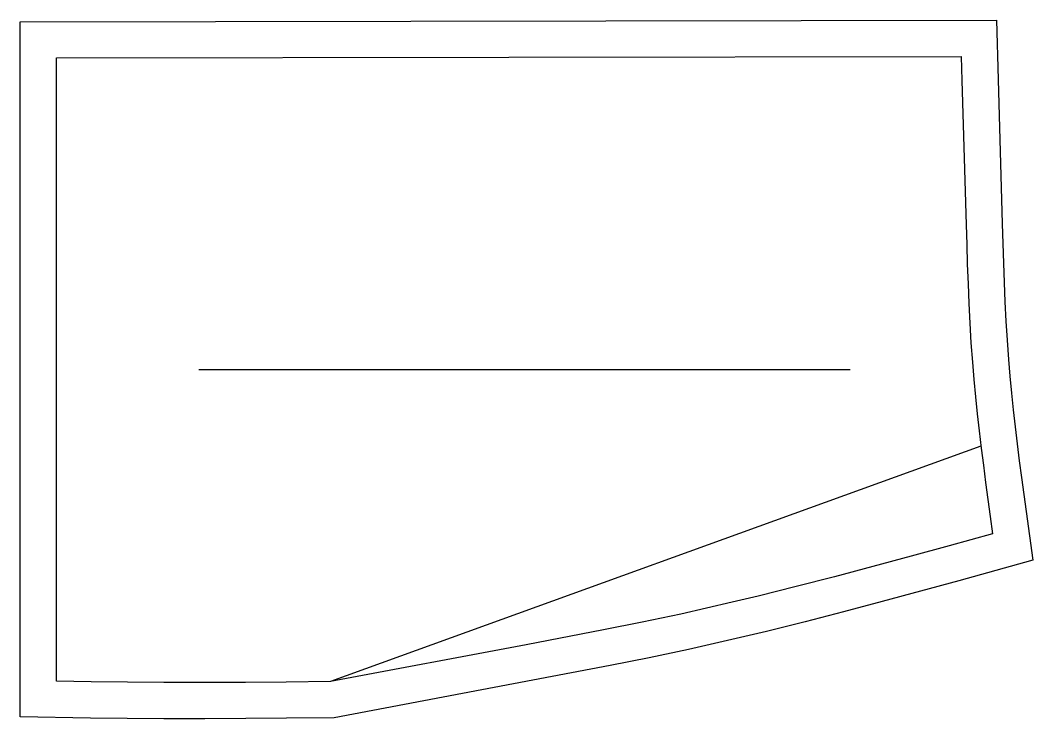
# Model space of a CAD drawing. Header units: inches. Extents: x 0 to 11, y 0 to 7.6.
import ezdxf

# ---------------------------------------------------------------- set-up
doc = ezdxf.new("R2010")
doc.units = ezdxf.units.IN

msp = doc.modelspace()

# ---------------------------------------------------------------- linework, layer by layer
at = {"layer": 'T001L001'}
for points in [[(0, 7.578), (10.618, 7.595), (10.637, 6.951), (10.683, 5.381), (10.689, 5.167), (10.696, 4.955), (10.704, 4.744), (10.712, 4.533), (10.723, 4.324), (10.735, 4.115), (10.75, 3.907), (10.765, 3.724), (10.782, 3.541), (10.802, 3.358), (10.822, 3.175), (10.844, 2.991), (10.867, 2.806), (10.891, 2.622), (10.916, 2.437), (10.942, 2.252), (11.014, 1.724), (10.209, 1.501), (9.793, 1.387), (9.376, 1.274), (8.957, 1.163), (8.539, 1.055), (8.119, 0.95), (7.836, 0.883), (7.553, 0.817), (7.269, 0.754), (6.843, 0.664), (6.418, 0.579), (5.577, 0.418), (3.414, 0.011), (2.898, 0.006), (2.453, 0.002), (2.008, 0), (1.561, 0), (1.163, 0.002), (0.765, 0.007), (0, 0.02), (0, 7.578)], [(0.393, 7.185), (10.236, 7.201), (10.244, 6.939), (10.289, 5.369), (10.296, 5.155), (10.302, 4.942), (10.31, 4.729), (10.319, 4.515), (10.33, 4.302), (10.342, 4.089), (10.357, 3.876), (10.373, 3.689), (10.391, 3.502), (10.41, 3.316), (10.431, 3.129), (10.453, 2.943), (10.477, 2.756), (10.501, 2.57), (10.526, 2.384), (10.552, 2.198), (10.577, 2.012), (10.105, 1.881), (9.69, 1.767), (9.274, 1.654), (8.858, 1.544), (8.442, 1.437), (8.026, 1.333), (7.746, 1.266), (7.466, 1.201), (7.185, 1.138), (6.764, 1.05), (6.343, 0.965), (5.504, 0.805), (3.375, 0.404), (2.894, 0.399), (2.451, 0.395), (2.007, 0.393), (1.562, 0.393), (1.167, 0.396), (0.771, 0.4), (0.393, 0.407), (0.393, 7.185)], [(1.942, 3.797), (9.029, 3.797)], [(10.451, 2.963), (3.375, 0.404)]]:
    msp.add_lwpolyline(points, dxfattribs=at)

doc.saveas('drawing.dxf')
